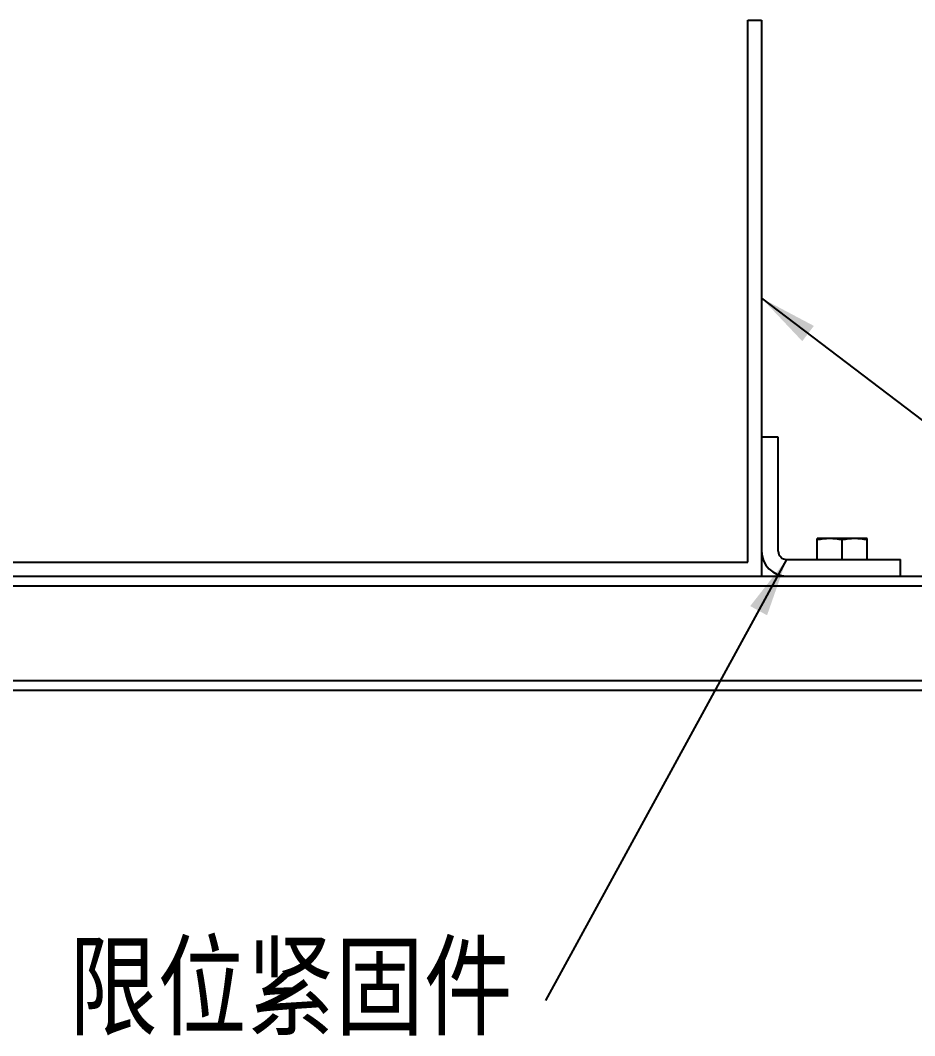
# Model space of a CAD drawing. Extents: x -1396510 to 1250330, y -1892470 to 1623980.
# Drawn here: x -1169156 to -1167623, y -63852 to -62113 of the extents above; entities that cross this region are included whole.
import ezdxf

# ---------------------------------------------------------------- set-up
doc = ezdxf.new("R2010")
doc.units = 0
doc.header["$LTSCALE"] = 1000
doc.header["$MEASUREMENT"] = 0
doc.styles.get("Standard").update_dxf_attribs({"font": 'gbenor.shx', "bigfont": 'gbcbig.shx'})
doc.dimstyles.get("Standard").update_dxf_attribs({"dimscale": 100, "dimtxt": 3.5, "dimasz": 1, "dimexe": 2.5, "dimexo": 3, "dimgap": 1.5, "dimtad": 1, "dimdec": 0, "dimzin": 0, "dimdsep": 46, "dimtxsty": 'Standard', "dimblk": 'ARCHTICK', "dimcen": 0.09, "dimadec": 0, "dimazin": 0, "dimtfac": 1, "dimtdec": 0, "dimtix": 1, "dimtmove": 2, "dimatfit": 3, "dimfxl": 0, "dimtolj": 1, "dimtzin": 0, "dimarcsym": 0})

# ---------------------------------------------------------------- blocks, each defined once
blk = doc.blocks.new('_ArchTick')
at = {"color": 0, "linetype": 'ByBlock', "const_width": 0.4}
blk.add_lwpolyline([(-0.5, -0.5), (0.5, 0.5)], dxfattribs=at)

msp = doc.modelspace()

# ---------------------------------------------------------------- linework, layer by layer
at = {"linetype": 'Continuous'}
for p, q in [((-1167909.2, -62112.5), (-1167885.4, -62112.5)), ((-1167909.2, -63040.7), (-1167909.2, -62112.5)), ((-1167885.4, -62112.5), (-1167885.4, -63064.5)), ((-1167856.8, -62826.5), (-1167885.4, -62826.5)), ((-1167856.8, -63021.6), (-1167856.8, -62826.5)), ((-1167704.5, -63000.2), (-1167790.2, -63000.2)), ((-1167790.2, -63035.9), (-1167790.2, -63000.2)), ((-1167747.3, -63035.9), (-1167747.3, -63002.6)), ((-1167704.5, -63035.9), (-1167704.5, -63000.2)), ((-1170241.4, -63040.7), (-1167909.2, -63040.7)), ((-1167842.5, -63035.9), (-1167647.4, -63035.9)), ((-1167647.4, -63064.5), (-1167647.4, -63035.9)), ((-1171217.2, -63064.5), (-1166933.4, -63064.5)), ((-1171217.2, -63081.1), (-1166933.4, -63081.1)), ((-1171217.2, -63243), (-1166933.4, -63243)), ((-1170929.3, -63259.6), (-1167221.4, -63259.6))]:
    msp.add_line(p, q, dxfattribs=at)
for radius in [42.8, 14.3]:
    msp.add_arc((-1167842.5, -63021.6), radius, 180, 270, dxfattribs=at)
for points in [[(-1167768.8, -63000.2), (-1167775.9, -63000.2), (-1167783.1, -63001.1), (-1167790.2, -63002.6)], [(-1167747.3, -63002.6), (-1167754.4, -63001.1), (-1167761.6, -63000.2), (-1167768.8, -63000.2)], [(-1167725.9, -63000.2), (-1167733.1, -63000.2), (-1167740.3, -63001.1), (-1167747.3, -63002.6)], [(-1167704.5, -63002.6), (-1167711.5, -63001.1), (-1167718.7, -63000.2), (-1167725.9, -63000.2)]]:
    msp.add_open_spline(points, degree=3, dxfattribs=at)

# ---------------------------------------------------------------- texts
at = {"insert": (-1169072.5, -63696.6), "char_height": 139.392, "attachment_point": 1}
msp.add_mtext('{\\fSimHei|b0|i0|c134|p2;\\W0.8;限位紧固件}', dxfattribs=at)

# ---------------------------------------------------------------- leaders
msp.add_leader([(-1167885.4, -62588.5), (-1166506.1, -63636.8)], dimstyle='Standard', override={"dimgap": 20, "dimtad": 0})
at = {"color": 7}
msp.add_leader([(-1167842.5, -63035.9), (-1168255.7, -63791.6)], dimstyle='Standard', override={"dimgap": 100, "dimtad": 0}, dxfattribs=at)

doc.saveas('drawing.dxf')
